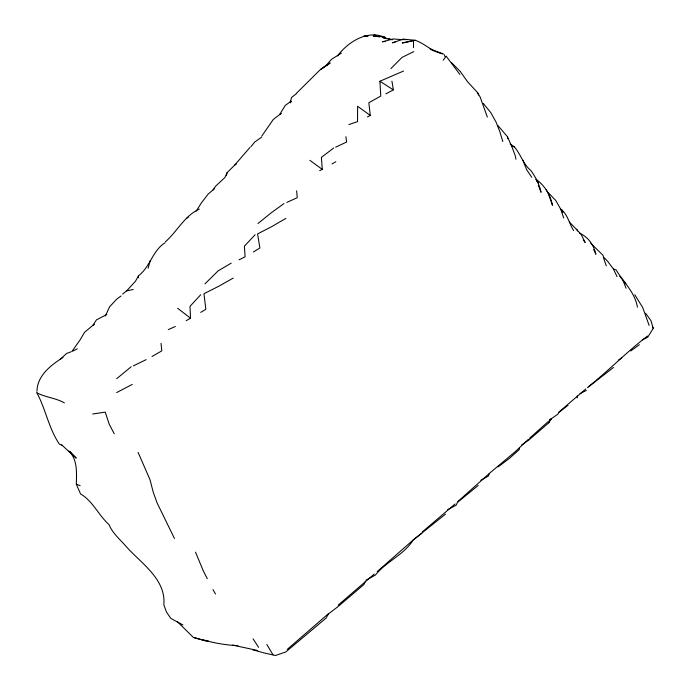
<?xml version="1.0" encoding="UTF-8"?>
<svg xmlns="http://www.w3.org/2000/svg" width="690" height="690" viewBox="0 0 690 690"><rect width="100%" height="100%" fill="white"/><g stroke="black" fill="none" stroke-linecap="round" stroke-linejoin="round"><path stroke-width="1.03" d="M413.474 47.627L413.543 40.572L415.156 40.262C425.187 43.643 432.501 52.302 443.221 53.906L430.094 48.93L433.605 50.879M577.228 397.923L577.357 396.026M138.25 277.811L138.543 275.715C150.248 267.013 152.404 250.66 164.996 242.82M519.596 447.801L519.294 449.492L509.591 458.246L498.137 466.871M521.666 444.912L528.747 440.116L548.783 422.789L549.111 421.055M36.932 391.359C37.32 375.507 50.793 365.243 62.997 357.446M226.355 175.588L227.105 172.672L234.66 165.126L249.987 147.41M148.117 268.194L150.291 260.492M290.119 102.336L291.585 97.419L296.234 93.823M290.559 102.844L291.327 101.085L285.263 105.406L279.64 114.575L273.206 119.56L261.691 136.232M489.365 473.625L488.244 476.126L480.913 480.292M227.105 172.672L224.914 177.52L215.729 186.05L213.089 189.905M105.337 316.08L109.563 306.869L116.748 299.106L121.052 295.984M365.131 581.955L363.906 584.534L337.652 606.907L328.544 613.798L326.025 618.128L285.798 651.947L275.431 655.5L262.856 652.636M412.542 541.003C403.271 555.045 385.762 561.988 375.472 575.011L365.942 580.23M138.543 275.715L135.464 281.235L126.658 290.861L122.587 294.052M645.624 313.26L650.912 320.574L653.249 328.311L647.755 337.169L642.537 339.86M196.115 211.269L201.351 202.92L208.164 194.071L214.625 188.543M548.783 422.789L551.526 418.554L549.275 420.193L558.003 414.06L558.659 412.62L568.008 405.332M77.297 348.821L71.907 351.495L79.98 340.058L84.577 332.304L92.857 325.361L96.445 319.875L106.838 314.468M443.213 60.228L446.154 56.166L459.885 74.442M337.41 55.994C348.079 41.814 367.994 29.04 385.908 37.821L382.752 37.346M250.91 146.729L254.731 142.037L261.51 137.258M165.35 241.845C177.244 231.469 184.428 215.884 199.255 209.079M296.295 93.443L319.712 70.216L325.999 65.593L331.588 59.245L341.352 53.139M200.704 294.768L189.992 306.369L190.535 318.202L186.179 320.695M255.145 234.721L244.381 246.175L245.114 256.818L239.051 259.811M390.868 68.612L402.054 57.382L413.81 51.603M204.964 283.866L218.126 270.868L231.236 263.14M529.601 438.262L548.024 421.711M528.368 439.34L515.275 451.657L490.167 472.719L457.824 501.535M60.323 359.223L66.55 353.487L71.018 351.822M377.197 571.579L413.586 539.632L445.568 514.093M558.9 412.094L585.801 388.936M287.307 649.35L328.311 613.781M379.595 36.872L373.29 35.923L374.894 34.5M422.392 531.869L455.089 503.967M595.893 380.552C613.367 365.959 629.34 349.821 647.496 336.039M338.169 605.156L374.221 574.054M588.536 386.745L594.97 381.346M116.696 378.689L131.143 366.787M478.239 485.398L457.505 502.363L456.116 505.201L447.707 509.651M257.957 223.543L271.084 212.9L283.978 203.576M613.47 367.468L587.457 387.668M412.974 540.132L421.901 533.223M333.684 148.014L321.376 157.398L322.29 169.378L319.668 170.689M186.697 218.256L188.318 217.065M630.738 350.96L639.397 344.672M618.335 360.223L621.742 357.8M321.005 69.207L330.191 62.963L320.514 69.44M234.66 165.126L236.385 163.97M92.857 325.361L94.539 324.248M132.29 384.382L116.679 392.567M253.42 252.023L259.871 247.986L257.586 233.901L271.506 226.76L285.893 218.376M325.999 65.593L327.785 64.498M200.73 312.397L205.827 309.301L203.973 293.716L218.489 286.367M279.64 114.575L281.468 113.479M151.972 356.549L161.805 350.856L161.029 343.318M332.028 163.918L335.832 161.745M219.153 286.014L233.263 278.07M385.891 93.823L393.352 89.864L391.937 81.196M403.538 71.044L379.914 81.239L380.777 96.083L368.831 102.732L370.297 115.454L367.399 116.946M580.092 393.68L586.336 390.419M133.334 365.89L146.151 359.645M335.659 147.186L346.604 142.037L345.914 136.68M286.816 202.412L297.261 197.685L296.622 190.802M168.265 329.63L175.355 326.482M348.907 124.571L357.532 121.613L357.627 106.277L370.297 115.454M413.543 40.572L402.287 43.004L415.156 40.262L403.167 39.183L392.317 42.797L395.258 42.116M126.658 290.861L133.265 289.472M92.684 414L105.242 412.137L109.184 424.117L114.186 433.7M385.339 41.434L382.329 41.788L393.248 38.968L403.107 39.692M367.718 35.923L363.966 36.053L368.124 35.958M237.895 645.599C222.741 645.176 207.897 641.476 193.355 637.413L177.356 621.656M208.63 641.036L205.534 640.898L194.252 637.689M257.491 650.446L232.634 645.098M202.8 640.122L205.818 640.398M373.29 35.923L385.003 37.131L383.347 38.079L392.369 39.718L388.177 38.649M252.618 649.799L262.062 652.361M497.861 125.485L507.461 136.715L511.661 146.168L514.326 146.892C520.778 154.155 523.149 164.358 530.903 170.516C535.552 177.14 539.433 184.316 541.029 192.312L538.381 185.308M403.167 39.183L405.082 39.839M62.1 445.145L59.426 444.222C48.74 428.464 45.73 409.204 36.751 392.567M591.313 243.794L603.034 255.343L603.534 257.077L607.571 261.208L613.384 268.971L616.101 269.928C623.484 282.106 634.973 292.439 637.431 307.145M69.035 451.053C77.711 459.997 76.573 472.831 76.331 484.242L80.169 485.682M37.096 392.946C45.782 397.44 55.89 397.983 64.386 402.882M182.945 624.968L170.818 618.395L166.419 611.952L163.841 604.802C166.126 579.66 142.097 563.963 127.055 547.506C120.767 540.02 112.918 533.913 108.986 524.616C98.601 515.266 92.805 501.026 80.532 493.911L76.331 484.242M560.349 208.967C567.663 213.71 569.043 223.595 573.632 230.546M536.872 181.315L536.113 179.314C544.815 185.584 550.301 194.899 552.492 205.301L547.912 192.346L555.778 200.48L560.651 209.096L562.126 210.01L562.816 212.503M379.914 81.239L393.352 89.864M579.626 233.229C588.363 237.058 593.805 245.209 595.901 254.299L593.659 249.616M510.1 143.969L514.326 146.892M309.836 160.313L322.29 169.378M177.623 308.266L190.535 318.202M583.335 239.896L585.172 242.509L580.98 234.117L569.362 222.025M61.798 445.007L76.254 458.16L70.087 451.545M451.639 62.704L460.29 71.493M487.338 117.05L480.171 97.109L477.316 92.356L467.441 81.618L460.635 71.976M483.276 103.422L490.745 112.556L496.032 122.052L499.862 131.756L502.803 141.554M619.775 276.285L625.795 283.806M253.075 638.845L258.612 647.375M531.705 177.209L526.599 169.585L522.908 160.278M272.964 654.75L266.797 644.434M634.766 294.716L642.666 307.438L649.135 325.447M536.113 179.314L538.312 183.057M212.986 589.588L215.487 594.03M652.326 326.629L653.249 328.311M546.221 189.595L547.42 191.915M207.259 578.686L203.171 570.578L195.512 552.147M477.316 92.356L478.653 95.022M138.095 452.39L149.98 479.636L153.197 492.082L157.044 502.812L174.484 538.528M613.384 268.971L617.058 276.647M576.736 229.14L577.556 231.021M444.179 54.631L444.903 56.433M560.651 209.096L563.696 217.98M622.906 280.218L626.054 288.239M511.661 146.168L515.206 155.586L515.939 159.235M603.414 257.508L606.312 265.84M590.347 242.38L590.519 243.061M507.461 136.715L507.78 138.742"/></g></svg>
